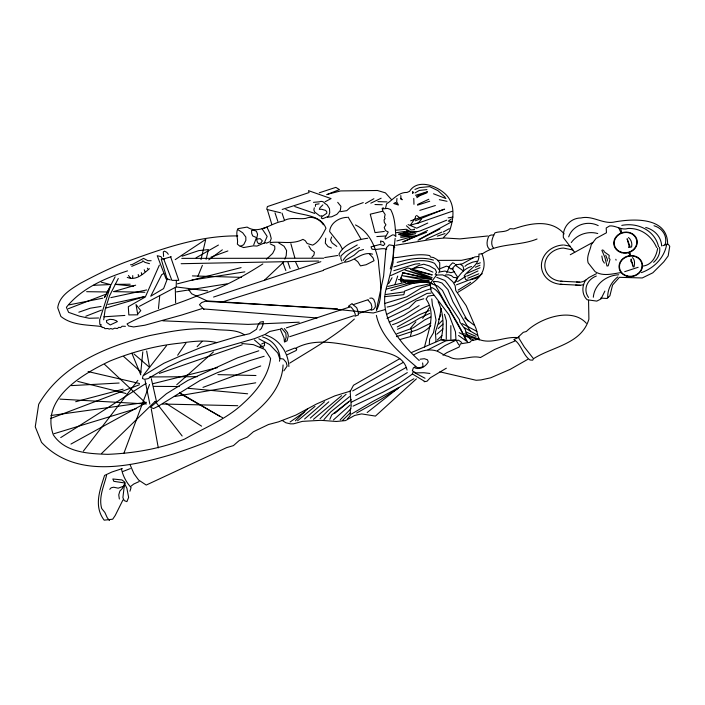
<?xml version="1.0" encoding="UTF-8"?>
<svg xmlns="http://www.w3.org/2000/svg" width="705" height="705" viewBox="0 0 705 705"><rect width="100%" height="100%" fill="white"/><g stroke="black" fill="none" stroke-linecap="round" stroke-linejoin="round"><path stroke-width="1.06" d="M132.716 277.664L132.734 275.593M315.443 206.371L315.496 204.406L319.109 203.851M588.56 300.321L588.895 319.198C581.572 343.961 552.905 346.543 533.923 358.448M393.619 246.001L393.037 262.859L387.873 283.207C376.25 313.892 397.911 341.017 419.211 360.563M176.4 280.326L176.144 286.961L139.493 306.278M283.066 364.952C282.37 385.221 267.891 402.317 252.531 414.302C229.997 434.492 201.242 444.705 173.016 454.108C130.707 466.754 75.814 478.995 41.516 442.343L35.25 426.825L38.696 404.282C61.679 364.617 107.001 346.173 149.548 335.615C170.883 331.359 192.412 326.988 214.267 329.402C224.172 330.698 235.629 328.979 244.327 334.76M424.551 347.08C427.829 331.791 436.659 313.575 426.049 299.087L428.032 296.188L433.707 295.175M429.301 343.978L429.645 339.158L433.443 332.822L436.043 320.255L434.342 311.257L432.438 305.388L431.795 298.885M325.728 238.193L325.313 243.19L328.063 246.609L331.447 248.019M385.935 249.358L383.608 276.166L376.585 309.028M396.959 198.449L396.668 201.753L398.431 205.005L393.725 203.516L395.487 202.476L396.413 203.489M140.551 374.602L142.807 351.83M158.449 308.552L159.691 296.241M607.234 261.088L607.402 259.493L605.701 255.236M103.706 319.797L105.177 309.372L109.539 295.765L118.299 278.475M260.453 345.327L260.198 347.071L264.516 345.714L264.56 342.639L261.634 344.005M395.144 238.343L392.993 258.418L390.279 268.913M106.578 475.267C104.014 486.08 98.444 497.034 101.687 508.499L104.878 512.464L107.213 517.664L109.451 520.546M279.453 361.224L279.876 358.995L277.814 353.046L269.662 344.569L258.858 338.814M314.289 207.799L313.866 210.028L314.791 212.117L320.052 216.109L321.832 215.73M441.224 308.526L438.448 322.643L435.399 331.993L436.043 341.678M657.695 248.089C656.337 256.523 651.834 265.424 642.237 266.155M415.659 216.1L415.192 218.171L410.345 225.239L418.444 222.842L421.564 219.07L416.593 215.439M201.004 259.607L205.754 239.374L175.219 259.625M266.737 209.27L267.389 206.583L309.054 192.553L308.49 190.641L331.086 198.59L325.093 201.753M206.089 259.317L208.442 249.605L198.81 250.601L182.084 256.215M410.513 335.659L411.826 331.121L410.504 328.151L415.88 321.815M129.949 491.218L131.086 487.569C126.274 482.317 122.696 475.558 121.41 468.543M394.985 284.468L397.717 276.034M331.667 236.986L330.548 240.079L332.161 242.969L336.814 246.415M123.965 453.086L149.557 384.472M438.81 272.897L439.691 270.544L439.735 262.745L436.888 259.475L433.478 257.519L430.517 257.061L429.777 255.598C417.871 253.13 405.675 256.761 393.751 257.774M167.059 279.577L163.604 288.601L150.738 296.215L161.709 274.659L163.719 273.54M402.793 272.958L400.475 279.013L401.401 282.132M284.838 259.123L286.204 255.677L286.591 250.566L284.062 246.256L278.669 242.855M117.435 321.568L110.244 324.943L106.675 322.432L106.437 320.555L109.857 319.33L113.399 319.621L116.748 320.916M197.876 276.334L202.379 265.353M329.852 419.352L331.702 414.945L348.605 401.797M438.783 319.497L440.854 314.747M446.679 272.95L449.878 265.618L452.645 262.789L454.637 263.626M253.747 244.741L256.497 237.585L252.743 235.955L251.694 233.47L251.57 230.438L253.923 230.341L256.382 231.214L257.572 234.227L256.567 239.356L257.334 241.965L258.471 243.71L260.929 243.04L262.348 240.854L260.127 238.643L257.237 239.048M159.356 265.124L145.309 296.999L128.301 306.71L128.821 314.915L137.783 314.827L136.03 304.578L140.78 310.658L138.312 313.408M456.109 264.34L455.615 265.424L463.397 270.949L463.705 268.79L462.903 266.076L460.515 264.349M413.165 372.099L412.293 373.888L424.71 381.423M264.137 243.26L267.16 236.422L262.093 228.799L266.966 227.177L269.962 233.575L271.24 238.51L270.121 241.604L266.49 243.163L265.195 242.573L256.964 246.08L253.43 245.825L243.569 247.561L239.409 245.807L237.338 244.115C238.449 239.048 235.276 233.558 237.841 228.676L247.129 227.098C259.211 234.95 271.258 222.683 283.287 221.106C290.257 216.567 298.197 219.572 305.758 218.391C312.068 215.466 319.955 219.273 323.375 224.807M604.899 291.077L600.942 299.008L596.791 301.106L587.142 299.766C581.854 294.822 581.651 286.089 585.643 280.264L588.939 277.558L596.456 273.655M376.417 310.588C384.313 295.148 379.281 277.047 378.409 260.621C375.377 246.486 369.191 231.681 355.496 224.948M115.118 276.809L104.428 297.616L110.324 286.644L99.652 319.92L99.819 324.326L101.176 324.67L100.471 326.538L101.952 326.679L102.014 327.499L104.111 327.596L104.869 328.662L107.839 328.512L109.266 329.112L110.808 328.53L112.562 329.156L114.783 328.142L117.286 328.565L118.801 327.305L120.484 327.675L122.088 326.239L125.428 326.309M122.943 499.96L115.232 515.452L112.694 519.206L104.173 520.175C93.509 506.137 99.898 490.134 104.56 475.426L111.91 472.006L122.353 468.561M388.64 283.674L392.059 277.717M422.727 318.369L429.248 307.821M435.179 274.457L436.554 272.253L435.223 269.275L429.539 265.961L423.811 264.208L419.123 265.388L413.271 268.394M343.115 260.374C346.657 254.161 353.425 250.865 359.462 247.499M177.651 355.276L185.9 343.132M83.393 451.077L137.836 380.356M143.846 374.646L166.521 345.67M436.695 274.871L430.024 283.674L430.737 288.883M347.609 418.77L350.253 415.536L350.279 410.239L351.213 405.93L350.094 390.817M283.851 370.856L287.155 366.045L286.221 362.405L283.348 359.03L280.061 358.545C279.665 348.226 272.245 339.977 262.577 336.946M323.947 419.59L330.804 411.852L349.601 396.633M311.98 257.175L313.892 255.095L314.421 252.17L311.028 249.649L308.816 245.93M197.144 346.701L202.071 341.44M109.751 489.296L111.196 487.781L113.681 487.217L118.228 488.186L123.895 486.062M340.198 419.827L350.94 408.671M443.375 237.647L449.402 231.407C453.667 219.299 455.791 204.494 445.771 194.413C436.88 185.794 417.704 178.312 409.517 191.363L407.005 192.447C398.766 191.998 392.914 199.788 386.578 203.824L385.6 207.993M412.601 193.293L413.192 192.685L412.733 191.584L412.848 193.064M320.052 418.717L328.539 410.134L346.076 394.271M438.748 324.115L442.387 320.449M264.463 280.176L283.674 262.066M295.377 420.814L307.583 408.812M101.467 453.588L154.915 401.63M342.454 420.48L350.032 413.095M259.748 330.063L261.352 328.504L262.85 325.031L263.397 321.542L260.119 322.167L257.801 325.587L256.55 329.279L249.667 333.685L236.554 336.752L202.256 346.957L180.815 355.787L163.948 363.242L142.948 375.88L142.463 378.523L144.587 379.325L148.032 378.656L168.143 366.812L182.718 360.149L197.118 355.179L254.699 338.576L264.992 334.452L269.768 331.465L279.356 329.367M437.408 339.907L441.938 335.598M438.166 328.565L442.96 324.062M416.408 378.867L375.439 416.082L361.594 413.906L354.633 415.439L345.45 420.603L336.276 421.467L320.845 420.33L302.454 421.361L293.562 423.82L290.425 423.855L285.886 422.771L282.194 420.444M322.864 204.873L319.947 207.79L319.33 209.35L321.639 209.27L325.613 210.398L326.767 211.747L326.767 213.254L322.062 216.506L321.269 218.118L322.705 218.709L328.592 216.25L329.746 212.707L329.491 208.609L327.155 204.961L324.564 203.172A3.851 3.419 -12.1 0 0 319.453 201.806L313.496 202.335M176.735 384.745L213.465 351.927M333.474 419.898L350.032 405.137M354.377 319.074C334.893 336.505 311.866 349.345 289.755 363.101M310.297 418.083L328.803 401.832M304.586 418.981L324.52 401.788M436.818 334.232L442.987 328.909M313.487 419.308L341.59 395.672M334.725 413.43L351.257 399.673M465 266.331L467.027 264.657L472.465 262.198L476.897 261.247M297.563 420.77L315.029 406.353M430.825 325.595C422.903 334.919 410.9 335.977 400.14 339.528M398.977 387.433L367.164 412.531M130.487 486.617L133.694 484.062L139.07 481.586M482.255 273.681L476.351 278.211L468.473 280.273L465.6 279.524L464.172 275.743C469.68 268.905 480.026 264.604 478.898 254.135L481.63 253.782M266.34 259.343L272.65 253.43L274.835 249.085L274.712 246.063L270.147 243.824M208.759 259.854L222.348 249.808M149.407 268.72C143.247 273.892 136.047 281.075 127.244 277.391M262.842 263.934C242.661 276.818 221.15 288.812 198.017 295.501C174.637 305.459 149.319 311.804 127.059 323.912L128.61 325.983L133.615 326.944L144.922 325.208L181.573 315.073L202.159 308.543M451.394 218.894L448.274 221.15L452.055 221.608L419.325 239.295M352.148 303.547L348.411 306.252L351.187 307.151L353.734 310.464L355.285 314.21L354.941 316.254L358.484 314.871L358.122 311.478L356.695 307.697L352.544 304.269M457.545 281.63L466.269 275.999M411.949 374.381L399.338 383.317L383.053 392.112L353.029 406.142M479.197 338.25L477.637 339.352L471.292 340.709L469.883 342.33L460.4 343.846L459.131 347.019L446.935 352.615L442.987 355.223M290.063 422.004L304.022 412.302M457.748 292.425C472.976 282.811 490.239 275.135 481.964 253.844M416.858 197.682L419.889 195.611L426.93 192.826M437.541 350.605L444.881 345.635L454.249 341.097M482.669 253.65C498.171 242.925 519.797 246.142 537.043 239.004M60.736 437.585L146.094 383.361M419.158 305.6L404.009 315.197L389.266 322.22M398.299 388.332L380.797 399.418L356.624 413.06M458.144 290.09L470.632 282.3M407.331 372.592L393.875 380.77L351.522 402.106M351.407 414.099L372.187 401.797L399.647 387.124L413.853 378.744M399.788 358.66L353.496 385.265L350.367 391.134L334.91 395.849L316.536 403.991L295.739 415.157L278.519 421.863L268.473 424.525L253.43 431.742L247.27 437.065L239.427 440.352L233.425 445.622L226.64 447.622L146.243 485.049L138.621 480.035L133.888 473.557L129.931 464.357M365.428 203.551L373.897 198.713M415.007 192.906L419.316 190.438L426.93 189.601M196.069 257.792L218.435 245.049M402.987 362.546L352.65 390.94M527.878 359.286L510.209 369.341L490.68 377.81L480.933 379.942L476.131 380.277L439.858 371.826M443.286 231.989L449.226 228.676M355.743 395.496L406.036 367.552M70.949 444.062L145.3 403.181M570.283 254.734L592.808 242.388M446.344 368.204L430.253 377.827L427.027 381.22L424.172 381.731M397.259 326.961L419.449 314.703L429.257 310.605M418.021 240.211L439.902 229.028M414.038 354.721C420.136 351.169 427.256 348.984 434.333 350.385C439.664 351.249 443.233 355.584 448.556 356.466C458.823 362.837 469.653 354.73 480.458 357.532L494.743 349.416L514.809 341.079M427.988 349.75L445.296 341.07M387.045 314.21L427.036 293.403L431.046 293.13M357.268 244.926L345.45 251.817L340.973 255.836L340.859 258.647L341.731 261.035M387.019 318.387L409.076 307.838L415.932 301.053L423.758 298.761M430.896 323.066L417.272 329.781L396.466 336.646M430.685 317.003L424.63 319.947L413.245 327.834L396.871 333.747M240.22 246.415L243.683 244.741L245.86 240.37L245.825 237.039L242.687 232.773L238.017 229.733M370.804 203.181L381.158 198.211M471.513 266.472C463.247 268.852 458.699 275.919 454.417 282.767L456.355 281.242L457.378 276.783L452.161 268.649L455.633 264.868L462.383 263.829L474.826 256.937L478.466 256.479M287.296 354.721L296.241 350.455L296.77 349.037L294.778 348.076L286.309 351.372M403.586 241.859L427.609 230.482M467.38 275.963L477.999 270.958M429.75 313.364L419.687 318.096L408.918 324.415L397.444 329.261M427.759 223.044L416.699 228.208L408.089 224.587M130.399 468.561L123.058 471.425M417.748 204.388L428.825 199.259M439.779 271.918L444.873 271.064L451.015 272.703L454.593 271.592M519.162 337.096L513.848 339.51C521.515 344.331 522.722 354.976 529.966 359.982L532.68 360.185L533.509 358.722L524.256 346.93L518.21 337.078L523.251 332.346L526.327 331.491C539.739 318.202 571.676 306.781 586.313 323.251M425.926 239.295L441.753 232.13M295.756 348.208C318.607 335.994 344.366 345.556 368.177 348.481C381.951 352.333 403.172 352.861 407.076 370.046M390.799 275.567L407.79 267.962L432.271 274.827M392.5 324.661C405.824 320.687 415.985 310.394 428.719 305.582M602.872 249.896L601.876 250.328L604.899 257.404L606.979 266.014L608.186 265.838L610.045 259.325L608.917 258.242L609.199 255.377L604.423 251.967L603.647 250.398M475.337 267.248L479.964 265.247M411.5 352.518L440.299 340.101C446.388 339.599 452.416 341.335 458.558 340.18L461.766 342.515M467.336 273.196L480.061 267.724M416.355 196.422L427.565 191.769M440.643 268.455L446.406 266.182L448.45 266.728L450.662 268.905L453.306 268.728M456.461 284.829L467.336 280.705M467.864 278.219L478.827 273.796M415.333 220.797L444.141 209.209M402.476 241.886L426.569 232.28M414.928 189.425L419.554 187.592L429.653 186.622L437.92 190.614L445.243 197.338M470.72 279.374L479.056 276.078M326.644 194.642L339.449 189.592L335.836 187.371L319.312 192.782M85.807 316.237L101.494 310.112M68.367 308.702L105.494 294.382M446.732 220.18L419.625 231.134L411.958 232.862L406.732 230.685M662.797 245.719L666.912 244.15M363.269 202.599L350.473 207.252L346.763 210.663L340.586 211.659M50.434 418.567L139.449 384.763M404.485 291.139L416.54 286.574L432.253 283.339M323.428 269.989L343.264 262.56M202.978 387.38L260.718 365.965M210.971 257.131L227.891 250.945M477.197 263.952L480.325 262.806M638.166 267.283L624.683 271.689M78.828 312.209L90.24 308.217L101.044 306.464M416.611 223.626L452.169 211.288M159.383 373.403L242.194 344.815M387.151 307.063C402.899 304.102 415.236 292.919 430.447 288.962M410.627 220.824L444.635 209.191M437.276 236.157L445.005 233.575M353.399 304.595L368.177 299.669M390.984 290.583L413.906 282.969M213.571 297.043L320.854 261.678M286.327 327.878L349.706 307.001M258.779 350.799L237.682 357.752L187.865 380.436L166.468 393.707L150.438 407.208L153.496 408.583L158.043 406.336L200.282 380.339L217.351 372.672L249.561 360.704L264.163 356.272M289.685 336.69L353.839 315.717M417.483 205.173L429.715 201.233M282.203 209.447L310.244 200.458M358.396 313.505L371.05 309.451M419.819 210.372L435.373 205.516M363.498 249.447L359.012 250.848L354.025 255.289L346.102 259.828L344.304 262.269C354.448 261.59 362.035 250.945 372.566 254.17M221.396 302.269L323.26 270.473M393.778 270.729L415.148 264.102L419.739 263.661M131.729 266.367L142.084 261.996L142.851 260.788L144.877 262.339L149.495 263.679M430.685 284.882L421.872 287.596L406.776 296.787L385.115 303.335M54.073 433.698L136.373 408.592M105.917 308.059L144.12 296.77M397.171 262.392C408.803 259.132 421.678 256.347 433.487 260.136M171.218 256.717L163.692 258.92L171.87 280.352L178.797 280.379L170.672 256.99M393.919 266.913C406.811 263.124 421.405 257.149 434.562 263.335L439.171 269.856M415.518 195.267L427.107 191.901M135.686 285.19L113.487 291.614L144.869 292.275M385.52 309.46L373.342 312.985L331.376 308.852L207.155 300.92L191.681 293.791L188.817 289.852M127.526 270.87C105.054 278.184 81.445 288.363 66.385 307.301L68.632 312.368L79.506 316.192L89.103 318.272L98.594 317.99M383.511 207.896L382.225 208.248L382.841 210.98L385.142 214.523L384.437 217.493L385.106 218.7L384.049 219.828L384.348 222.533L385.943 224.754L384.216 227.459L385.45 230.57L388.252 232.024L384.965 237.946L385.309 239.118L392.553 234.888L394.165 235.003L395.884 236.589C395.1 227.539 395.1 217.633 390.64 209.544L387.618 208.424L382.242 208.927M396.844 240.934L415.465 235.787L400.696 237.365L415.642 233.628L400.281 235.937L410.751 233.038L398.951 234.633L408.354 231.91L398.598 234.051M412.213 269.081L417.739 267.556L421.951 267.503L432.923 272.139M621.017 272.571C612.469 273.804 603.083 276.677 595.117 271.681L588.093 262.771C586.296 256.206 590.173 250.76 591.266 244.644L596.042 238.431L606.467 232.765L606.194 227.988L609.666 225.917C615.959 225.362 621.334 230.65 628.032 228.464C640.968 227.926 651.587 235.867 656.566 247.446M75.682 401.727L123.128 389.16M386.569 289.015L408.953 283.225M177.431 283.824L241.092 267.6M328.072 194.131L340.656 190.932L377.457 190.491L385.423 192.853L391.231 199.321M152.967 383.687L217.448 367.64M382.18 211.324L370.257 214.188L375.042 232.615L384.313 231.443M387.873 286.433L405.225 282.308M473.064 257.818L461.537 260.33L437.646 260.383M110.852 297.625L146.693 289.94M107.997 304.419L143.961 296.699M367.754 238.255C356.783 239.647 344.586 243.736 339.035 253.985L339.352 256.126M69.257 304.842L102.833 298.171M395.611 245.296L434.183 238.96L444.732 237.99L459.96 238.907L487.587 235.99M429.019 280.89L414.637 283.322L406.309 283.401L401.048 277.735M174.355 396.536L255.73 382.806M448.116 217.854L452.927 217.078M324.679 257.563L337.598 255.501M176.514 291.87L226.992 283.868M192.051 280.052L244.855 271.848M396.492 232.685L407.34 231.081M385.846 294.505L404.555 291.835L403.815 294.664L384.586 296.646M50.936 415.527L146.481 402.299M347.292 217.36C339.299 217.413 330.231 223 329.623 231.548L340.074 244.67L342.542 249.403M420.074 359.215L424.331 358.713L427.477 359.788L428.287 361.947C425.688 366.485 420.224 370.01 414.963 367.984L415.078 366.838L413.359 367.869L412.337 370.812L415.915 372.883L423.908 372.742L429.918 373.465M327.437 217.246L331.711 216.779L336.84 214.364L340.374 210.328L340.894 206.283L337.704 202.317M130.496 264.763L132.152 264.587L143.538 258.374L147.856 260.683L151.143 260.718M455.562 339.616L446.168 340.823L441.022 339.352C444.071 326.6 443.974 313.743 438.113 301.59M666.666 244.371L668.199 244.23L669.75 246.301L668.173 255.924L663.766 261.872L652.821 272.809L642.246 277.964L619.413 277.321L612.566 285.058L609.887 295.818L606.89 298.471L600.669 298.092M395.769 230.227L406.318 229.257L410.662 231.672L416.937 231.601M369.773 298.233L371.932 298.074L373.747 299.361L375.175 303.141L375.36 306.983L373.562 309.433L371.112 310.27L371.932 307.098L371.041 303.608L368.16 300.233M445.225 275.02L448.486 274.791L451.385 275.655L453.491 277.462L456.241 277.655M164.476 258.982L161.26 259.193L166.997 278.757L170.31 279.947M376.831 236.572L385.476 236.016M103.899 316.801L124.891 315.443M71.584 385.609L119.127 383.026M299.264 322.194L248.019 324.397L162.811 320.819M517.417 337.572C503.784 336.417 491.015 345.009 477.699 338.938M93.703 285.278L110.341 284.573L101.291 282.185M270.394 242.529C281.295 241.233 292.575 244.846 302.938 239.365L305.247 240.669L307.16 243.489L312.676 245.137C319.268 241.806 322.59 234.501 325.957 228.27C320.132 212.928 297.968 215.968 285.833 209.429M436.113 275.038L442.669 274.888L448.001 277.435L452.874 281.806L455.157 285.745L455.774 290.583L466.172 305.679L476.034 328.548L479.1 340.066M181.141 263.714L318.598 261.035M130.187 284.212L115.135 284.362L133.606 286.204M149.557 376.955L197.453 376.673M181.775 258.374L323.745 258.215M237.77 235.928C198.898 235.479 161.357 248.98 125.296 262.189C109.76 268.094 94.893 275.558 80.255 283.392C70.914 289.235 59.335 295.73 57.713 307.759L60.894 316.457C72.139 325.534 87.411 324.697 101.088 326.486M153.76 386.366L179.281 386.543M86.644 291.685L108.121 291.985M217.924 374.619L255.968 375.509M162.397 404.018L237.744 405.71M374.972 204.529L382.269 204.741M377.889 201.621L386.957 201.894M192.403 275.902L241.445 277.365M493.756 235.118L491.209 234.994L488.953 235.893C486.935 239.885 485.683 246.098 489.578 249.35M560.642 281.198L579.748 282.159M560.29 284.265L580.092 285.261M337.528 308.825L205.208 301.299L201.665 302.56L199.471 304.719L203.992 309.425M59.96 399.118L146.481 403.965M125.543 483.101L113.84 481.33L112.835 478.986L121.921 479.929L124.759 482.088M203.357 308.931L317.074 317.981M188.482 388.332L247.64 393.795M241.815 343.529L253.333 344.639L264.833 349.521L270.614 358.501C268.42 376.32 256.232 391.68 243.216 403.366C226.428 419.308 204.494 427.741 184.648 439.083C160.22 448.803 133.985 453.262 107.803 454.337C88.486 453.72 65.195 452.654 53.342 434.897C40.3 398.413 82.705 374.047 109.848 361.075C132.399 351.874 156.113 345.565 180.365 343.115C192.439 341.405 204.864 339.739 216.893 342.63M176.47 286.988L207.667 290.883M167.411 279.083L166.098 278.889L157.224 255.704L160.951 256.62L162.132 258.515M571.755 249.041L572.319 249.138M284.432 341.758L284.036 337.81L280.229 329.129L281.744 328.31L285.851 333.298L286.151 337.51L284.626 341.978L287.094 340.744L288.336 335.783L287.525 332.557L284.326 328.548M564.282 245.049L570.257 246.265M572.936 249.984L563.374 248.054A18.612 16.523 -12.1 0 0 544.833 264.93A18.612 16.523 -12.1 0 0 562.185 281.277M439.33 199.691L447.032 201.295M403.533 280.828L413.456 282.969L406.97 281.824L425.379 281.339L400.793 281.145L430.993 282.696L398.44 279.568L429.301 281.216L402.344 275.708L431.654 279.603L402.714 272.703L431.751 278.863L404.89 269.997L432.156 277.638L410.592 269.53L431.857 274.941M88.09 371.579L139.528 383.511M280.669 212.813L267.31 209.544L271.857 224.551M77.761 381.396L125.975 393.496M464.754 335.562L476.457 339.008M294.734 206.53L314.686 213.421M431.989 283.965L437.629 286.027L442.493 290.363L449.543 304.71L459.484 319.77L459.836 322.018L465.362 329.676L465.979 332.839L470.42 339.405M464.551 333.791L477.408 338.585M433.505 193.787L445.912 198.546M436.792 277.356L444.793 280.423C455.298 292.099 459.255 308.067 468.032 321.022M466.252 332.09L475.99 336.356M265.794 335.069C279.532 339.493 288.274 352.438 288.874 366.529M459.184 332.654L473.293 340.004M462.18 323.595L476.871 331.376M414.232 372.513L425.044 378.277M179.563 393.302L222.586 417.739M464.674 327.799L477.347 335.139M179.731 392.817L220.18 416.576M431.936 287.596C440.889 291.526 442.74 302.304 449.173 308.825C454.91 319.021 461.431 328.777 465.503 339.81M165.966 403.304L201.604 426.164M458.567 335.448L467.547 341.872L433.258 281.392L438.078 281.727L441.912 283.013L447.931 289.579L452.962 301.819L470.112 330.865M464.727 317.885L473.936 325.075M354.774 259.369L357.805 261.749L360.458 265.873L366.098 264.745L374.038 260.718L373.007 257.827L369.596 254.161M564.159 233.893C551.38 218.832 530.125 223.168 513.813 228.896L510.103 228.649C505.97 232.588 499.951 231.064 494.972 232.835C492.522 237.409 489.834 243.595 493.526 248.257M254.496 340.021L263.564 347.812M134.003 353.989L149.575 367.375L146.666 351.046M123.745 356.545L141.071 372.073M406.415 225.767L410.918 229.927L414.478 229.663L414.249 228.887M628.49 237.523C631.239 239.674 632.42 243.577 631.574 246.962L628.587 247.517L629.054 245.878L627.097 238.739L629.944 246.301M104.692 364.485L145.759 403.048M394.782 247.349L392.967 245.472L389.186 244.846L386.393 247.719L386.684 249.156C381.802 247.578 376.893 250.381 372.046 249.191L371.033 246.803L380.092 244.459L383.441 245.604L384.851 243.974L383.22 241.648L380.515 241.004L380.859 243.251M128.442 275.505L130.637 278.237M168.31 254.302L166.803 252.372L164.565 251.165L163.304 251.791L163.595 256.444M155.126 401.295L182.163 435.99M147.354 268.173L148.156 269.222M574.672 252.408L563.365 237.611C562.37 227.274 570.407 217.96 580.92 217.968C592.852 215.087 603.313 224.869 615.209 221.837C633.813 218.62 667.018 216.937 667.635 243.392M604.37 263.115L602.634 260.418L601.841 256.021M632.482 257.563C635.223 260.163 634.597 263.608 634.095 266.86L633.187 266.992L632.27 262.798L630.746 261.264L631.169 259.043L632.685 265.741M348.164 217.114L360.81 238.783M458.805 344.842L455.976 339.942L455.483 331.852L449.094 314.976L431.099 291.174L430.87 287.182M124.547 483.533L126.891 488.292L128.627 497.43L126.9 501.643L124.212 500.603L122.89 497.624L124.529 483.938L122.388 488.424L119.85 491.077L118.757 494.875L119.348 499.008M400.819 195.558L400.96 198.175L402.238 199.771L400.563 198.96L400.546 198.29M295.633 262.093L298.444 267.997M618.867 228.085L621.087 232.958M131.914 353.293L140.753 374.822M282.952 262.824L285.842 270.526M144.225 269.751L144.922 271.663M376.373 315.329C381.343 338.25 400.44 353.249 417.166 367.534L419.598 367.693L423.088 366.723L422.612 362.96M288.001 262.419L290.107 268.517M282.018 213.113L284.353 219.978M275.012 212.822L277.84 221.379M615.826 259.273L616.082 260.154M444.494 314.298L446.38 320.731L446.265 339.008M141.308 272.668L141.767 274.21M620.594 228.411L621.863 232.809M290.857 243.666L294.813 257.757M151.319 378.7L156.669 402.264M138.206 274.474L138.497 275.946M145.054 380.312L149.857 404.141M151.258 408.926L158.29 447.887M413.791 198.405L413.958 204.327M175.298 287.746L175.633 302.806M450.83 325.622L450.874 339.246M583.705 284.538A14.206 12.611 -12.1 0 1 575.677 284.996M585.961 280A10.76 9.553 -12.1 0 1 576.602 282M561.973 284.344A22.049 19.581 -12.1 0 1 541.414 264.983A22.049 19.581 -12.1 0 1 563.383 244.979M659.598 247.296A18.515 16.444 -12.1 0 1 653.614 262.33M593.319 297.237A25.715 22.833 -12.1 0 1 618.69 274.774M607.754 297.871A28.024 24.878 -12.1 0 1 617.791 276.898M588.534 297.457A15.862 14.082 -12.1 0 1 596.315 276.034M571.253 242.608A22.525 19.996 -12.1 0 1 597.743 233.531M568.688 236.871A19.872 17.643 -12.1 0 1 598.201 225.626M621.775 225.388A32.095 28.491 -12.1 0 1 658.54 246.776M666.551 245.137A38.317 34.016 -12.1 0 1 641.418 272.623M645.71 227.468A23.494 20.859 -12.1 0 1 661.634 245.939M654.011 225.75A18.074 16.048 -12.1 0 1 665.009 245.023M628.957 252.557A1.974 1.754 -12.1 0 1 629.486 255.712M628.199 252.769A1.974 1.754 -12.1 0 1 628.728 255.915M626.921 275.849A11.377 10.108 -12.1 0 0 641.911 263.846A11.377 10.108 -12.1 0 0 623.449 258.7A11.377 10.108 -12.1 0 0 626.921 275.849M621.669 252.328A11.377 10.108 -12.1 0 0 636.659 240.326A11.377 10.108 -12.1 0 0 618.206 235.179A11.377 10.108 -12.1 0 0 621.669 252.328M626.771 276.219A11.809 10.487 -12.1 0 0 642.326 263.767A11.809 10.487 -12.1 0 0 623.176 258.418A11.809 10.487 -12.1 0 0 626.771 276.219M621.528 252.698A11.809 10.487 -12.1 0 0 637.082 240.246A11.809 10.487 -12.1 0 0 617.924 234.897A11.809 10.487 -12.1 0 0 621.528 252.698"/></g></svg>
